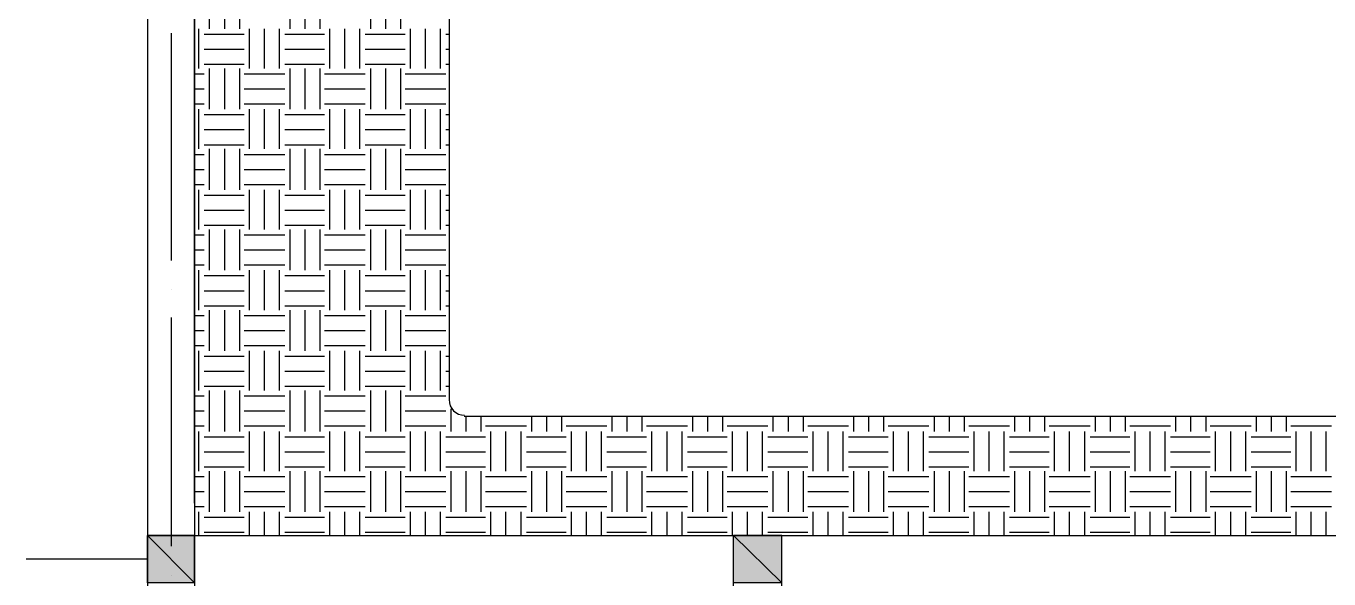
# Model space of a CAD drawing. Header units: millimetres. Extents: x 3504 to 3889, y 1729 to 1927.
# Drawn here: x 3544.1 to 3595.5, y 1811.4 to 1833.2 of the extents above; entities that cross this region are included whole.
import ezdxf

# ---------------------------------------------------------------- set-up
doc = ezdxf.new("R2010")
doc.units = ezdxf.units.MM

msp = doc.modelspace()

# ---------------------------------------------------------------- hatches: boundary and pattern name
at = {"true_color": 0x000000}
h = msp.add_hatch(color=18, dxfattribs=at)
h.paths.add_polyline_path([(3550.776, 1813.142), (3548.914, 1813.142), (3550.776, 1811.279)])
h.paths.add_polyline_path([(3548.914, 1813.142), (3550.776, 1811.279), (3548.914, 1811.279)])
h = msp.add_hatch(color=18, dxfattribs=at)
h.paths.add_polyline_path([(3573.933, 1813.142), (3572.028, 1813.142), (3573.933, 1811.279)])
h.paths.add_polyline_path([(3572.028, 1813.142), (3573.933, 1811.279), (3572.028, 1811.279)])

# ---------------------------------------------------------------- linework, layer by layer
at = {"color": 18, "linetype": 'Continuous', "lineweight": -2, "true_color": 0x000000}
for p, q in [((3548.914, 1886.252), (3548.914, 1736.9)), ((3550.776, 1885.363), (3550.776, 1736.9)), ((3550.776, 1814.412), (3550.776, 1885.363)), ((3560.809, 1866.397), (3560.809, 1818.476)), ((3551.369, 1833.123), (3551.369, 1834.732)), ((3551.962, 1833.123), (3551.962, 1834.732)), ((3552.554, 1833.123), (3552.554, 1834.732)), ((3554.544, 1833.123), (3554.544, 1834.732)), ((3555.137, 1833.123), (3555.137, 1834.732)), ((3555.729, 1833.123), (3555.729, 1834.732)), ((3557.719, 1833.123), (3557.719, 1834.732)), ((3558.312, 1833.123), (3558.312, 1834.732)), ((3558.904, 1833.123), (3558.904, 1834.732)), ((3549.845, 1832.954), (3549.845, 1823.979)), ((3550.946, 1831.557), (3550.946, 1833.123)), ((3552.935, 1831.557), (3552.935, 1833.123)), ((3553.528, 1831.557), (3553.528, 1833.123)), ((3554.121, 1831.557), (3554.121, 1833.123)), ((3556.11, 1831.557), (3556.11, 1833.123)), ((3556.703, 1831.557), (3556.703, 1833.123)), ((3557.296, 1831.557), (3557.296, 1833.123)), ((3559.285, 1831.557), (3559.285, 1833.123)), ((3559.878, 1831.557), (3559.878, 1833.123)), ((3560.471, 1831.557), (3560.471, 1833.123)), ((3551.157, 1832.912), (3552.724, 1832.912)), ((3554.332, 1832.912), (3555.899, 1832.912)), ((3557.507, 1832.912), (3559.074, 1832.912)), ((3560.682, 1832.912), (3560.809, 1832.912)), ((3551.157, 1832.319), (3552.724, 1832.319)), ((3554.332, 1832.319), (3555.899, 1832.319)), ((3557.507, 1832.319), (3559.074, 1832.319)), ((3560.682, 1832.319), (3560.809, 1832.319)), ((3551.157, 1831.726), (3552.724, 1831.726)), ((3551.369, 1829.948), (3551.369, 1831.557)), ((3551.962, 1829.948), (3551.962, 1831.557)), ((3552.554, 1829.948), (3552.554, 1831.557)), ((3554.332, 1831.726), (3555.899, 1831.726)), ((3554.544, 1829.948), (3554.544, 1831.557)), ((3555.137, 1829.948), (3555.137, 1831.557)), ((3555.729, 1829.948), (3555.729, 1831.557)), ((3557.507, 1831.726), (3559.074, 1831.726)), ((3557.719, 1829.948), (3557.719, 1831.557)), ((3558.312, 1829.948), (3558.312, 1831.557)), ((3558.904, 1829.948), (3558.904, 1831.557)), ((3560.682, 1831.726), (3560.809, 1831.726)), ((3550.776, 1831.345), (3551.157, 1831.345)), ((3552.724, 1831.345), (3554.332, 1831.345)), ((3555.899, 1831.345), (3557.507, 1831.345)), ((3559.074, 1831.345), (3560.682, 1831.345)), ((3550.776, 1830.753), (3551.157, 1830.753)), ((3552.724, 1830.753), (3554.332, 1830.753)), ((3555.899, 1830.753), (3557.507, 1830.753)), ((3559.074, 1830.753), (3560.682, 1830.753)), ((3550.776, 1830.16), (3551.157, 1830.16)), ((3550.946, 1828.382), (3550.946, 1829.948)), ((3552.724, 1830.16), (3554.332, 1830.16)), ((3552.935, 1828.382), (3552.935, 1829.948)), ((3553.528, 1828.382), (3553.528, 1829.948)), ((3554.121, 1828.382), (3554.121, 1829.948)), ((3555.899, 1830.16), (3557.507, 1830.16)), ((3556.11, 1828.382), (3556.11, 1829.948)), ((3556.703, 1828.382), (3556.703, 1829.948)), ((3557.296, 1828.382), (3557.296, 1829.948)), ((3559.074, 1830.16), (3560.682, 1830.16)), ((3559.285, 1828.382), (3559.285, 1829.948)), ((3559.878, 1828.382), (3559.878, 1829.948)), ((3560.471, 1828.382), (3560.471, 1829.948)), ((3551.157, 1829.737), (3552.724, 1829.737)), ((3554.332, 1829.737), (3555.899, 1829.737)), ((3557.507, 1829.737), (3559.074, 1829.737)), ((3560.682, 1829.737), (3560.809, 1829.737)), ((3551.157, 1829.144), (3552.724, 1829.144)), ((3554.332, 1829.144), (3555.899, 1829.144)), ((3557.507, 1829.144), (3559.074, 1829.144)), ((3560.682, 1829.144), (3560.809, 1829.144)), ((3551.157, 1828.551), (3552.724, 1828.551)), ((3551.369, 1826.773), (3551.369, 1828.382)), ((3551.962, 1826.773), (3551.962, 1828.382)), ((3552.554, 1826.773), (3552.554, 1828.382)), ((3554.332, 1828.551), (3555.899, 1828.551)), ((3554.544, 1826.773), (3554.544, 1828.382)), ((3555.137, 1826.773), (3555.137, 1828.382)), ((3555.729, 1826.773), (3555.729, 1828.382)), ((3557.507, 1828.551), (3559.074, 1828.551)), ((3557.719, 1826.773), (3557.719, 1828.382)), ((3558.312, 1826.773), (3558.312, 1828.382)), ((3558.904, 1826.773), (3558.904, 1828.382)), ((3560.682, 1828.551), (3560.809, 1828.551)), ((3550.776, 1828.17), (3551.157, 1828.17)), ((3552.724, 1828.17), (3554.332, 1828.17)), ((3555.899, 1828.17), (3557.507, 1828.17)), ((3559.074, 1828.17), (3560.682, 1828.17)), ((3550.776, 1827.578), (3551.157, 1827.578)), ((3552.724, 1827.578), (3554.332, 1827.578)), ((3555.899, 1827.578), (3557.507, 1827.578)), ((3559.074, 1827.578), (3560.682, 1827.578)), ((3550.776, 1826.985), (3551.157, 1826.985)), ((3550.946, 1825.207), (3550.946, 1826.773)), ((3552.724, 1826.985), (3554.332, 1826.985)), ((3552.935, 1825.207), (3552.935, 1826.773)), ((3553.528, 1825.207), (3553.528, 1826.773)), ((3554.121, 1825.207), (3554.121, 1826.773)), ((3555.899, 1826.985), (3557.507, 1826.985)), ((3556.11, 1825.207), (3556.11, 1826.773)), ((3556.703, 1825.207), (3556.703, 1826.773)), ((3557.296, 1825.207), (3557.296, 1826.773)), ((3559.074, 1826.985), (3560.682, 1826.985)), ((3559.285, 1825.207), (3559.285, 1826.773)), ((3559.878, 1825.207), (3559.878, 1826.773)), ((3560.471, 1825.207), (3560.471, 1826.773)), ((3551.157, 1826.562), (3552.724, 1826.562)), ((3554.332, 1826.562), (3555.899, 1826.562)), ((3557.507, 1826.562), (3559.074, 1826.562)), ((3560.682, 1826.562), (3560.809, 1826.562)), ((3551.157, 1825.969), (3552.724, 1825.969)), ((3554.332, 1825.969), (3555.899, 1825.969)), ((3557.507, 1825.969), (3559.074, 1825.969)), ((3560.682, 1825.969), (3560.809, 1825.969)), ((3551.157, 1825.376), (3552.724, 1825.376)), ((3554.332, 1825.376), (3555.899, 1825.376)), ((3557.507, 1825.376), (3559.074, 1825.376)), ((3560.682, 1825.376), (3560.809, 1825.376)), ((3550.776, 1824.995), (3551.157, 1824.995)), ((3551.369, 1823.598), (3551.369, 1825.207)), ((3551.962, 1823.598), (3551.962, 1825.207)), ((3552.554, 1823.598), (3552.554, 1825.207)), ((3552.724, 1824.995), (3554.332, 1824.995)), ((3554.544, 1823.598), (3554.544, 1825.207)), ((3555.137, 1823.598), (3555.137, 1825.207)), ((3555.729, 1823.598), (3555.729, 1825.207)), ((3555.899, 1824.995), (3557.507, 1824.995)), ((3557.719, 1823.598), (3557.719, 1825.207)), ((3558.312, 1823.598), (3558.312, 1825.207)), ((3558.904, 1823.598), (3558.904, 1825.207)), ((3559.074, 1824.995), (3560.682, 1824.995)), ((3550.776, 1824.403), (3551.157, 1824.403)), ((3552.724, 1824.403), (3554.332, 1824.403)), ((3555.899, 1824.403), (3557.507, 1824.403)), ((3559.074, 1824.403), (3560.682, 1824.403)), ((3550.776, 1823.81), (3551.157, 1823.81)), ((3552.724, 1823.81), (3554.332, 1823.81)), ((3555.899, 1823.81), (3557.507, 1823.81)), ((3559.074, 1823.81), (3560.682, 1823.81)), ((3550.946, 1822.032), (3550.946, 1823.598)), ((3551.157, 1823.387), (3552.724, 1823.387)), ((3552.935, 1822.032), (3552.935, 1823.598)), ((3553.528, 1822.032), (3553.528, 1823.598)), ((3554.121, 1822.032), (3554.121, 1823.598)), ((3554.332, 1823.387), (3555.899, 1823.387)), ((3556.11, 1822.032), (3556.11, 1823.598)), ((3556.703, 1822.032), (3556.703, 1823.598)), ((3557.296, 1822.032), (3557.296, 1823.598)), ((3557.507, 1823.387), (3559.074, 1823.387)), ((3559.285, 1822.032), (3559.285, 1823.598)), ((3559.878, 1822.032), (3559.878, 1823.598)), ((3560.471, 1822.032), (3560.471, 1823.598)), ((3560.682, 1823.387), (3560.809, 1823.387)), ((3549.845, 1822.836), (3549.845, 1822.836)), ((3551.157, 1822.794), (3552.724, 1822.794)), ((3554.332, 1822.794), (3555.899, 1822.794)), ((3557.507, 1822.794), (3559.074, 1822.794)), ((3560.682, 1822.794), (3560.809, 1822.794)), ((3551.157, 1822.201), (3552.724, 1822.201)), ((3554.332, 1822.201), (3555.899, 1822.201)), ((3557.507, 1822.201), (3559.074, 1822.201)), ((3560.682, 1822.201), (3560.809, 1822.201)), ((3549.845, 1821.736), (3549.845, 1812.719)), ((3550.776, 1821.82), (3551.157, 1821.82)), ((3551.369, 1820.423), (3551.369, 1822.032)), ((3551.962, 1820.423), (3551.962, 1822.032)), ((3552.554, 1820.423), (3552.554, 1822.032)), ((3552.724, 1821.82), (3554.332, 1821.82)), ((3554.544, 1820.423), (3554.544, 1822.032)), ((3555.137, 1820.423), (3555.137, 1822.032)), ((3555.729, 1820.423), (3555.729, 1822.032)), ((3555.899, 1821.82), (3557.507, 1821.82)), ((3557.719, 1820.423), (3557.719, 1822.032)), ((3558.312, 1820.423), (3558.312, 1822.032)), ((3558.904, 1820.423), (3558.904, 1822.032)), ((3559.074, 1821.82), (3560.682, 1821.82)), ((3550.776, 1821.228), (3551.157, 1821.228)), ((3552.724, 1821.228), (3554.332, 1821.228)), ((3555.899, 1821.228), (3557.507, 1821.228)), ((3559.074, 1821.228), (3560.682, 1821.228)), ((3550.776, 1820.635), (3551.157, 1820.635)), ((3552.724, 1820.635), (3554.332, 1820.635)), ((3555.899, 1820.635), (3557.507, 1820.635)), ((3559.074, 1820.635), (3560.682, 1820.635)), ((3550.946, 1818.857), (3550.946, 1820.423)), ((3551.157, 1820.212), (3552.724, 1820.212)), ((3552.935, 1818.857), (3552.935, 1820.423)), ((3553.528, 1818.857), (3553.528, 1820.423)), ((3554.121, 1818.857), (3554.121, 1820.423)), ((3554.332, 1820.212), (3555.899, 1820.212)), ((3556.11, 1818.857), (3556.11, 1820.423)), ((3556.703, 1818.857), (3556.703, 1820.423)), ((3557.296, 1818.857), (3557.296, 1820.423)), ((3557.507, 1820.212), (3559.074, 1820.212)), ((3559.285, 1818.857), (3559.285, 1820.423)), ((3559.878, 1818.857), (3559.878, 1820.423)), ((3560.471, 1818.857), (3560.471, 1820.423)), ((3560.682, 1820.212), (3560.809, 1820.212)), ((3551.157, 1819.619), (3552.724, 1819.619)), ((3554.332, 1819.619), (3555.899, 1819.619)), ((3557.507, 1819.619), (3559.074, 1819.619)), ((3560.682, 1819.619), (3560.809, 1819.619)), ((3550.776, 1818.645), (3551.157, 1818.645)), ((3551.157, 1819.026), (3552.724, 1819.026)), ((3551.369, 1817.248), (3551.369, 1818.857)), ((3551.962, 1817.248), (3551.962, 1818.857)), ((3552.554, 1817.248), (3552.554, 1818.857)), ((3552.724, 1818.645), (3554.332, 1818.645)), ((3554.332, 1819.026), (3555.899, 1819.026)), ((3554.544, 1817.248), (3554.544, 1818.857)), ((3555.137, 1817.248), (3555.137, 1818.857)), ((3555.729, 1817.248), (3555.729, 1818.857)), ((3555.899, 1818.645), (3557.507, 1818.645)), ((3557.507, 1819.026), (3559.074, 1819.026)), ((3557.719, 1817.248), (3557.719, 1818.857)), ((3558.312, 1817.248), (3558.312, 1818.857)), ((3558.904, 1817.248), (3558.904, 1818.857)), ((3559.074, 1818.645), (3560.682, 1818.645)), ((3560.682, 1819.026), (3560.809, 1819.026)), ((3550.776, 1818.053), (3551.157, 1818.053)), ((3552.724, 1818.053), (3554.332, 1818.053)), ((3555.899, 1818.053), (3557.507, 1818.053)), ((3559.074, 1818.053), (3560.682, 1818.053)), ((3560.894, 1817.248), (3560.894, 1818.137)), ((3561.402, 1817.841), (3660.885, 1817.841)), ((3561.487, 1817.248), (3561.487, 1817.841)), ((3562.079, 1817.248), (3562.079, 1817.841)), ((3564.069, 1817.248), (3564.069, 1817.841)), ((3564.662, 1817.248), (3564.662, 1817.841)), ((3565.254, 1817.248), (3565.254, 1817.841)), ((3567.244, 1817.248), (3567.244, 1817.841)), ((3567.837, 1817.248), (3567.837, 1817.841)), ((3568.429, 1817.248), (3568.429, 1817.841)), ((3570.419, 1817.248), (3570.419, 1817.841)), ((3571.012, 1817.248), (3571.012, 1817.841)), ((3571.604, 1817.248), (3571.604, 1817.841)), ((3573.594, 1817.248), (3573.594, 1817.841)), ((3574.187, 1817.248), (3574.187, 1817.841)), ((3574.779, 1817.248), (3574.779, 1817.841)), ((3576.769, 1817.248), (3576.769, 1817.841)), ((3577.362, 1817.248), (3577.362, 1817.841)), ((3577.954, 1817.248), (3577.954, 1817.841)), ((3579.944, 1817.248), (3579.944, 1817.841)), ((3580.537, 1817.248), (3580.537, 1817.841)), ((3581.129, 1817.248), (3581.129, 1817.841)), ((3583.119, 1817.248), (3583.119, 1817.841)), ((3583.712, 1817.248), (3583.712, 1817.841)), ((3584.304, 1817.248), (3584.304, 1817.841)), ((3586.294, 1817.248), (3586.294, 1817.841)), ((3586.887, 1817.248), (3586.887, 1817.841)), ((3587.479, 1817.248), (3587.479, 1817.841)), ((3589.469, 1817.248), (3589.469, 1817.841)), ((3590.062, 1817.248), (3590.062, 1817.841)), ((3590.654, 1817.248), (3590.654, 1817.841)), ((3592.644, 1817.248), (3592.644, 1817.841)), ((3593.237, 1817.248), (3593.237, 1817.841)), ((3593.829, 1817.248), (3593.829, 1817.841)), ((3550.776, 1817.46), (3551.157, 1817.46)), ((3550.946, 1815.682), (3550.946, 1817.248)), ((3551.157, 1817.037), (3552.724, 1817.037)), ((3552.724, 1817.46), (3554.332, 1817.46)), ((3552.935, 1815.682), (3552.935, 1817.248)), ((3553.528, 1815.682), (3553.528, 1817.248)), ((3554.121, 1815.682), (3554.121, 1817.248)), ((3554.332, 1817.037), (3555.899, 1817.037)), ((3555.899, 1817.46), (3557.507, 1817.46)), ((3556.11, 1815.682), (3556.11, 1817.248)), ((3556.703, 1815.682), (3556.703, 1817.248)), ((3557.296, 1815.682), (3557.296, 1817.248)), ((3557.507, 1817.037), (3559.074, 1817.037)), ((3559.074, 1817.46), (3560.682, 1817.46)), ((3559.285, 1815.682), (3559.285, 1817.248)), ((3559.878, 1815.682), (3559.878, 1817.248)), ((3560.471, 1815.682), (3560.471, 1817.248)), ((3560.682, 1817.037), (3562.249, 1817.037)), ((3562.249, 1817.46), (3563.857, 1817.46)), ((3562.46, 1815.682), (3562.46, 1817.248)), ((3563.053, 1815.682), (3563.053, 1817.248)), ((3563.646, 1815.682), (3563.646, 1817.248)), ((3563.857, 1817.037), (3565.424, 1817.037)), ((3565.424, 1817.46), (3567.032, 1817.46)), ((3565.635, 1815.682), (3565.635, 1817.248)), ((3566.228, 1815.682), (3566.228, 1817.248)), ((3566.821, 1815.682), (3566.821, 1817.248)), ((3567.032, 1817.037), (3568.599, 1817.037)), ((3568.599, 1817.46), (3570.207, 1817.46)), ((3568.81, 1815.682), (3568.81, 1817.248)), ((3569.403, 1815.682), (3569.403, 1817.248)), ((3569.996, 1815.682), (3569.996, 1817.248)), ((3570.207, 1817.037), (3571.774, 1817.037)), ((3571.774, 1817.46), (3573.382, 1817.46)), ((3571.985, 1815.682), (3571.985, 1817.248)), ((3572.578, 1815.682), (3572.578, 1817.248)), ((3573.171, 1815.682), (3573.171, 1817.248)), ((3573.382, 1817.037), (3574.949, 1817.037)), ((3574.949, 1817.46), (3576.557, 1817.46)), ((3575.16, 1815.682), (3575.16, 1817.248)), ((3575.753, 1815.682), (3575.753, 1817.248)), ((3576.346, 1815.682), (3576.346, 1817.248)), ((3576.557, 1817.037), (3578.124, 1817.037)), ((3578.124, 1817.46), (3579.732, 1817.46)), ((3578.335, 1815.682), (3578.335, 1817.248)), ((3578.928, 1815.682), (3578.928, 1817.248)), ((3579.521, 1815.682), (3579.521, 1817.248)), ((3579.732, 1817.037), (3581.299, 1817.037)), ((3581.299, 1817.46), (3582.907, 1817.46)), ((3581.51, 1815.682), (3581.51, 1817.248)), ((3582.103, 1815.682), (3582.103, 1817.248)), ((3582.696, 1815.682), (3582.696, 1817.248)), ((3582.907, 1817.037), (3584.474, 1817.037)), ((3584.474, 1817.46), (3586.082, 1817.46)), ((3584.685, 1815.682), (3584.685, 1817.248)), ((3585.278, 1815.682), (3585.278, 1817.248)), ((3585.871, 1815.682), (3585.871, 1817.248)), ((3586.082, 1817.037), (3587.649, 1817.037)), ((3587.649, 1817.46), (3589.257, 1817.46)), ((3587.86, 1815.682), (3587.86, 1817.248)), ((3588.453, 1815.682), (3588.453, 1817.248)), ((3589.046, 1815.682), (3589.046, 1817.248)), ((3589.257, 1817.037), (3590.824, 1817.037)), ((3590.824, 1817.46), (3592.432, 1817.46)), ((3591.035, 1815.682), (3591.035, 1817.248)), ((3591.628, 1815.682), (3591.628, 1817.248)), ((3592.221, 1815.682), (3592.221, 1817.248)), ((3592.432, 1817.037), (3593.999, 1817.037)), ((3593.999, 1817.46), (3595.607, 1817.46)), ((3594.21, 1815.682), (3594.21, 1817.248)), ((3594.803, 1815.682), (3594.803, 1817.248)), ((3595.396, 1815.682), (3595.396, 1817.248)), ((3551.157, 1816.444), (3552.724, 1816.444)), ((3554.332, 1816.444), (3555.899, 1816.444)), ((3557.507, 1816.444), (3559.074, 1816.444)), ((3560.682, 1816.444), (3562.249, 1816.444)), ((3563.857, 1816.444), (3565.424, 1816.444)), ((3567.032, 1816.444), (3568.599, 1816.444)), ((3570.207, 1816.444), (3571.774, 1816.444)), ((3573.382, 1816.444), (3574.949, 1816.444)), ((3576.557, 1816.444), (3578.124, 1816.444)), ((3579.732, 1816.444), (3581.299, 1816.444)), ((3582.907, 1816.444), (3584.474, 1816.444)), ((3586.082, 1816.444), (3587.649, 1816.444)), ((3589.257, 1816.444), (3590.824, 1816.444)), ((3592.432, 1816.444), (3593.999, 1816.444)), ((3550.776, 1815.47), (3551.157, 1815.47)), ((3551.157, 1815.851), (3552.724, 1815.851)), ((3551.369, 1814.073), (3551.369, 1815.682)), ((3551.962, 1814.073), (3551.962, 1815.682)), ((3552.554, 1814.073), (3552.554, 1815.682)), ((3552.724, 1815.47), (3554.332, 1815.47)), ((3554.332, 1815.851), (3555.899, 1815.851)), ((3554.544, 1814.073), (3554.544, 1815.682)), ((3555.137, 1814.073), (3555.137, 1815.682)), ((3555.729, 1814.073), (3555.729, 1815.682)), ((3555.899, 1815.47), (3557.507, 1815.47)), ((3557.507, 1815.851), (3559.074, 1815.851)), ((3557.719, 1814.073), (3557.719, 1815.682)), ((3558.312, 1814.073), (3558.312, 1815.682)), ((3558.904, 1814.073), (3558.904, 1815.682)), ((3559.074, 1815.47), (3560.682, 1815.47)), ((3560.682, 1815.851), (3562.249, 1815.851)), ((3560.894, 1814.073), (3560.894, 1815.682)), ((3561.487, 1814.073), (3561.487, 1815.682)), ((3562.079, 1814.073), (3562.079, 1815.682)), ((3562.249, 1815.47), (3563.857, 1815.47)), ((3563.857, 1815.851), (3565.424, 1815.851)), ((3564.069, 1814.073), (3564.069, 1815.682)), ((3564.662, 1814.073), (3564.662, 1815.682)), ((3565.254, 1814.073), (3565.254, 1815.682)), ((3565.424, 1815.47), (3567.032, 1815.47)), ((3567.032, 1815.851), (3568.599, 1815.851)), ((3567.244, 1814.073), (3567.244, 1815.682)), ((3567.837, 1814.073), (3567.837, 1815.682)), ((3568.429, 1814.073), (3568.429, 1815.682)), ((3568.599, 1815.47), (3570.207, 1815.47)), ((3570.207, 1815.851), (3571.774, 1815.851)), ((3570.419, 1814.073), (3570.419, 1815.682)), ((3571.012, 1814.073), (3571.012, 1815.682)), ((3571.604, 1814.073), (3571.604, 1815.682)), ((3571.774, 1815.47), (3573.382, 1815.47)), ((3573.382, 1815.851), (3574.949, 1815.851)), ((3573.594, 1814.073), (3573.594, 1815.682)), ((3574.187, 1814.073), (3574.187, 1815.682)), ((3574.779, 1814.073), (3574.779, 1815.682)), ((3574.949, 1815.47), (3576.557, 1815.47)), ((3576.557, 1815.851), (3578.124, 1815.851)), ((3576.769, 1814.073), (3576.769, 1815.682)), ((3577.362, 1814.073), (3577.362, 1815.682)), ((3577.954, 1814.073), (3577.954, 1815.682)), ((3578.124, 1815.47), (3579.732, 1815.47)), ((3579.732, 1815.851), (3581.299, 1815.851)), ((3579.944, 1814.073), (3579.944, 1815.682)), ((3580.537, 1814.073), (3580.537, 1815.682)), ((3581.129, 1814.073), (3581.129, 1815.682)), ((3581.299, 1815.47), (3582.907, 1815.47)), ((3582.907, 1815.851), (3584.474, 1815.851)), ((3583.119, 1814.073), (3583.119, 1815.682)), ((3583.712, 1814.073), (3583.712, 1815.682)), ((3584.304, 1814.073), (3584.304, 1815.682)), ((3584.474, 1815.47), (3586.082, 1815.47)), ((3586.082, 1815.851), (3587.649, 1815.851)), ((3586.294, 1814.073), (3586.294, 1815.682)), ((3586.887, 1814.073), (3586.887, 1815.682)), ((3587.479, 1814.073), (3587.479, 1815.682)), ((3587.649, 1815.47), (3589.257, 1815.47)), ((3589.257, 1815.851), (3590.824, 1815.851)), ((3589.469, 1814.073), (3589.469, 1815.682)), ((3590.062, 1814.073), (3590.062, 1815.682)), ((3590.654, 1814.073), (3590.654, 1815.682)), ((3590.824, 1815.47), (3592.432, 1815.47)), ((3592.432, 1815.851), (3593.999, 1815.851)), ((3592.644, 1814.073), (3592.644, 1815.682)), ((3593.237, 1814.073), (3593.237, 1815.682)), ((3593.829, 1814.073), (3593.829, 1815.682)), ((3593.999, 1815.47), (3595.607, 1815.47)), ((3550.776, 1814.878), (3551.157, 1814.878)), ((3552.724, 1814.878), (3554.332, 1814.878)), ((3555.899, 1814.878), (3557.507, 1814.878)), ((3559.074, 1814.878), (3560.682, 1814.878)), ((3562.249, 1814.878), (3563.857, 1814.878)), ((3565.424, 1814.878), (3567.032, 1814.878)), ((3568.599, 1814.878), (3570.207, 1814.878)), ((3571.774, 1814.878), (3573.382, 1814.878)), ((3574.949, 1814.878), (3576.557, 1814.878)), ((3578.124, 1814.878), (3579.732, 1814.878)), ((3581.299, 1814.878), (3582.907, 1814.878)), ((3584.474, 1814.878), (3586.082, 1814.878)), ((3587.649, 1814.878), (3589.257, 1814.878)), ((3590.824, 1814.878), (3592.432, 1814.878)), ((3593.999, 1814.878), (3595.607, 1814.878)), ((3550.776, 1814.285), (3551.157, 1814.285)), ((3550.946, 1813.142), (3550.946, 1814.073)), ((3552.724, 1814.285), (3554.332, 1814.285)), ((3552.935, 1813.142), (3552.935, 1814.073)), ((3553.528, 1813.142), (3553.528, 1814.073)), ((3554.121, 1813.142), (3554.121, 1814.073)), ((3555.899, 1814.285), (3557.507, 1814.285)), ((3556.11, 1813.142), (3556.11, 1814.073)), ((3556.703, 1813.142), (3556.703, 1814.073)), ((3557.296, 1813.142), (3557.296, 1814.073)), ((3559.074, 1814.285), (3560.682, 1814.285)), ((3559.285, 1813.142), (3559.285, 1814.073)), ((3559.878, 1813.142), (3559.878, 1814.073)), ((3560.471, 1813.142), (3560.471, 1814.073)), ((3562.249, 1814.285), (3563.857, 1814.285)), ((3562.46, 1813.142), (3562.46, 1814.073)), ((3563.053, 1813.142), (3563.053, 1814.073)), ((3563.646, 1813.142), (3563.646, 1814.073)), ((3565.424, 1814.285), (3567.032, 1814.285)), ((3565.635, 1813.142), (3565.635, 1814.073)), ((3566.228, 1813.142), (3566.228, 1814.073)), ((3566.821, 1813.142), (3566.821, 1814.073)), ((3568.599, 1814.285), (3570.207, 1814.285)), ((3568.81, 1813.142), (3568.81, 1814.073)), ((3569.403, 1813.142), (3569.403, 1814.073)), ((3569.996, 1813.142), (3569.996, 1814.073)), ((3571.774, 1814.285), (3573.382, 1814.285)), ((3571.985, 1813.142), (3571.985, 1814.073)), ((3572.578, 1813.142), (3572.578, 1814.073)), ((3573.171, 1813.142), (3573.171, 1814.073)), ((3574.949, 1814.285), (3576.557, 1814.285)), ((3575.16, 1813.142), (3575.16, 1814.073)), ((3575.753, 1813.142), (3575.753, 1814.073)), ((3576.346, 1813.142), (3576.346, 1814.073)), ((3578.124, 1814.285), (3579.732, 1814.285)), ((3578.335, 1813.142), (3578.335, 1814.073)), ((3578.928, 1813.142), (3578.928, 1814.073)), ((3579.521, 1813.142), (3579.521, 1814.073)), ((3581.299, 1814.285), (3582.907, 1814.285)), ((3581.51, 1813.142), (3581.51, 1814.073)), ((3582.103, 1813.142), (3582.103, 1814.073)), ((3582.696, 1813.142), (3582.696, 1814.073)), ((3584.474, 1814.285), (3586.082, 1814.285)), ((3584.685, 1813.142), (3584.685, 1814.073)), ((3585.278, 1813.142), (3585.278, 1814.073)), ((3585.871, 1813.142), (3585.871, 1814.073)), ((3587.649, 1814.285), (3589.257, 1814.285)), ((3587.86, 1813.142), (3587.86, 1814.073)), ((3588.453, 1813.142), (3588.453, 1814.073)), ((3589.046, 1813.142), (3589.046, 1814.073)), ((3590.824, 1814.285), (3592.432, 1814.285)), ((3591.035, 1813.142), (3591.035, 1814.073)), ((3591.628, 1813.142), (3591.628, 1814.073)), ((3592.221, 1813.142), (3592.221, 1814.073)), ((3593.999, 1814.285), (3595.607, 1814.285)), ((3594.21, 1813.142), (3594.21, 1814.073)), ((3594.803, 1813.142), (3594.803, 1814.073)), ((3595.396, 1813.142), (3595.396, 1814.073)), ((3551.157, 1813.862), (3552.724, 1813.862)), ((3554.332, 1813.862), (3555.899, 1813.862)), ((3557.507, 1813.862), (3559.074, 1813.862)), ((3560.682, 1813.862), (3562.249, 1813.862)), ((3563.857, 1813.862), (3565.424, 1813.862)), ((3567.032, 1813.862), (3568.599, 1813.862)), ((3570.207, 1813.862), (3571.774, 1813.862)), ((3573.382, 1813.862), (3574.949, 1813.862)), ((3576.557, 1813.862), (3578.124, 1813.862)), ((3579.732, 1813.862), (3581.299, 1813.862)), ((3582.907, 1813.862), (3584.474, 1813.862)), ((3586.082, 1813.862), (3587.649, 1813.862)), ((3589.257, 1813.862), (3590.824, 1813.862)), ((3592.432, 1813.862), (3593.999, 1813.862)), ((3548.914, 1813.142), (3668.294, 1813.142)), ((3551.157, 1813.269), (3552.724, 1813.269)), ((3554.332, 1813.269), (3555.899, 1813.269)), ((3557.507, 1813.269), (3559.074, 1813.269)), ((3560.682, 1813.269), (3562.249, 1813.269)), ((3563.857, 1813.269), (3565.424, 1813.269)), ((3567.032, 1813.269), (3568.599, 1813.269)), ((3570.207, 1813.269), (3571.774, 1813.269)), ((3572.028, 1761.919), (3572.028, 1813.142)), ((3573.382, 1813.269), (3574.949, 1813.269)), ((3573.933, 1788.165), (3573.933, 1813.142)), ((3576.557, 1813.269), (3578.124, 1813.269)), ((3579.732, 1813.269), (3581.299, 1813.269)), ((3582.907, 1813.269), (3584.474, 1813.269)), ((3586.082, 1813.269), (3587.649, 1813.269)), ((3589.257, 1813.269), (3590.824, 1813.269)), ((3592.432, 1813.269), (3593.999, 1813.269)), ((3548.914, 1812.211), (3544.13, 1812.211)), ((3549.845, 1811.576), (3549.845, 1811.576))]:
    msp.add_line(p, q, dxfattribs=at)
for points in [[(3550.776, 1813.142), (3548.914, 1813.142), (3550.776, 1811.279)], [(3548.914, 1813.142), (3550.776, 1811.279), (3548.914, 1811.279)], [(3573.933, 1813.142), (3572.028, 1813.142), (3573.933, 1811.279)], [(3572.028, 1813.142), (3573.933, 1811.279), (3572.028, 1811.279)]]:
    msp.add_lwpolyline(points, close=True, dxfattribs=at)
msp.add_open_spline([(3560.809, 1818.497), (3560.809, 1818.158), (3561.084, 1817.883), (3561.423, 1817.883)], degree=3, dxfattribs=at)

doc.saveas('drawing.dxf')
